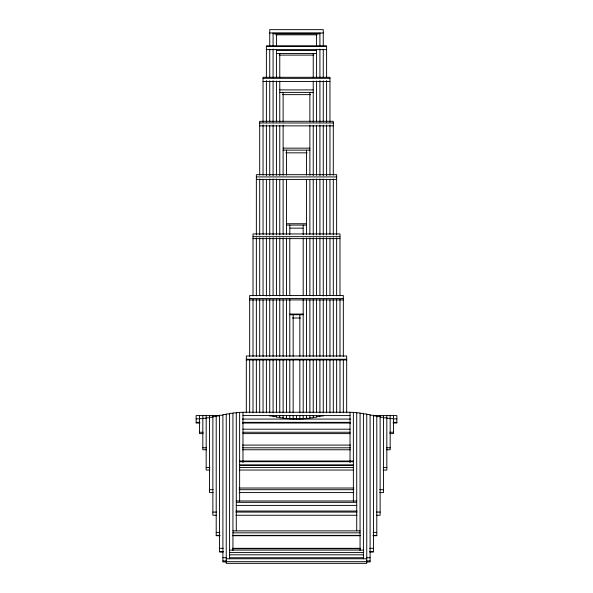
<?xml version="1.0" encoding="UTF-8"?>
<svg xmlns="http://www.w3.org/2000/svg" width="593" height="593" viewBox="0 0 593 593"><rect width="100%" height="100%" fill="white"/><g stroke="black" fill="none" stroke-linecap="round" stroke-linejoin="round"><path stroke-width="0.89" d="M269.733 32.978L323.267 32.978M273.425 33.327L319.575 33.327M273.084 33.794L319.916 33.794M275.834 34.824L317.166 34.824M266.39 46.284L326.61 46.284M266.39 49.612L326.61 49.612M276.427 50.546L316.573 50.546M276.427 53.444L316.573 53.444M279.162 55.112L313.838 55.112M263.047 78.335L329.953 78.335M263.047 81.515L329.953 81.515M279.77 89.906L313.23 89.906M279.77 92.397L313.23 92.397M282.483 94.635L310.517 94.635M259.697 122.973L333.303 122.973M259.697 125.872L333.303 125.872M283.12 148.161L309.88 148.161M283.12 150.133L309.88 150.133M285.885 152.838L307.115 152.838M256.354 176.922L336.646 176.922M256.354 179.412L336.646 179.412M286.463 223.731L306.537 223.731M286.463 225.095L306.537 225.095M290.11 228.149L302.89 228.149M253.011 236.651L339.989 236.651M253.011 238.616L339.989 238.616M249.668 298.568L343.332 298.568M249.668 299.932L343.332 299.932M289.807 314.045L303.193 314.045M289.807 314.735L303.193 314.735M292.482 318.011L300.518 318.011M246.317 359.254L346.683 359.254M246.317 359.951L346.683 359.951M242.974 412.32L239.631 412.32L239.631 501.27M350.026 412.32L353.369 412.32L353.369 501.27M239.631 412.535L236.281 412.535L236.281 530.868M353.369 412.535L356.719 412.535L356.719 530.868M236.281 412.884L232.938 412.884L232.938 550.482M356.719 412.884L360.062 412.884L360.062 550.482M232.938 413.351L229.595 413.351L229.595 558.776M360.062 413.351L363.405 413.351L363.405 558.776M229.595 413.921L226.244 413.921L226.244 563.35L366.756 563.35L366.756 413.921L363.405 413.921M226.244 414.559L222.901 414.559L222.901 561.949L226.608 561.949M366.756 414.559L370.099 414.559L370.099 561.949L366.392 561.949M222.901 415.241L219.558 415.241L219.558 552.001L223.242 552.001M370.099 415.241L373.442 415.241L373.442 552.001L369.758 552.001M219.558 415.589L196.135 415.589L196.135 423.039L199.841 423.039M242.974 415.589L350.026 415.589M373.442 415.589L396.865 415.589L396.865 423.039L393.159 423.039M216.208 415.945L219.558 415.945M273.084 415.945L269.733 415.945L269.733 415.241M319.916 415.945L323.267 415.945L323.267 415.241M373.442 415.945L376.792 415.945M212.865 416.627L216.208 416.627M276.427 416.627L273.084 416.627L273.084 415.589M316.573 416.627L319.916 416.627L319.916 415.589M376.792 416.627L380.135 416.627M209.522 417.264L212.865 417.264M279.77 417.264L276.427 417.264L276.427 415.411M313.23 417.264L316.573 417.264L316.573 415.411M380.135 417.264L383.478 417.264M206.171 417.828L209.522 417.828M283.12 417.828L279.77 417.828L279.77 415.589M309.88 417.828L313.23 417.828L313.23 415.589M383.478 417.828L386.829 417.828M202.828 418.302L206.171 418.302M286.463 418.302L283.12 418.302L283.12 415.589M306.537 418.302L309.88 418.302L309.88 415.589M386.829 418.302L390.172 418.302M199.485 418.651L202.828 418.651M289.807 418.651L286.463 418.651L286.463 415.589M303.193 418.651L306.537 418.651L306.537 415.589M390.172 418.651L393.515 418.651M196.135 418.866L199.485 418.866M393.515 418.866L396.865 418.866M242.389 419.073L350.611 419.073M196.135 422.342L199.841 422.342M242.389 422.342L350.611 422.342M393.159 422.342L396.865 422.342M242.389 423.039L350.611 423.039M242.908 429.199L350.092 429.199M199.485 432.253L203.177 432.253M242.908 432.253L350.092 432.253M389.823 432.253L393.515 432.253M203.177 433.616L199.485 433.616L199.485 415.589M242.908 433.616L350.092 433.616M389.823 433.616L393.515 433.616L393.515 415.589M242.515 445.091L350.485 445.091M202.828 447.797L206.52 447.797M242.515 447.797L350.485 447.797M386.48 447.797L390.172 447.797M206.52 449.761L202.828 449.761L202.828 415.589M242.515 449.761L350.485 449.761M386.48 449.761L390.172 449.761L390.172 415.589M239.631 461.006L353.369 461.006M239.631 461.702L353.369 461.702M239.631 464.979L353.369 464.979M239.528 465.312L353.472 465.312M206.171 467.551L209.878 467.551M239.528 467.551L353.472 467.551M383.122 467.551L386.829 467.551M209.878 470.041L206.171 470.041L206.171 415.589M239.528 470.041L353.472 470.041M383.122 470.041L386.829 470.041L386.829 415.589M239.127 488.024L353.873 488.024M209.522 489.692L213.221 489.692M239.127 489.692L353.873 489.692M379.779 489.692L383.478 489.692M213.221 492.59L209.522 492.59L209.522 415.589M239.127 492.59L353.873 492.59M379.779 492.59L383.478 492.59L383.478 415.589M236.281 500.981L356.719 500.981M236.281 502.345L356.719 502.345M236.281 505.399L356.719 505.399M235.97 511.04L357.03 511.04M212.865 512.078L216.564 512.078M235.97 512.078L357.03 512.078M376.436 512.078L380.135 512.078M216.564 515.258L212.865 515.258L212.865 415.589M235.97 515.258L357.03 515.258M376.436 515.258L380.135 515.258L380.135 415.589M232.938 530.868L360.062 530.868M216.208 532.388L219.899 532.388M373.101 532.388L376.792 532.388M232.938 532.833L360.062 532.833M216.208 535.368L219.899 535.368M232.819 535.368L360.181 535.368M373.101 535.368L376.792 535.368M232.938 535.538L360.062 535.538M219.899 535.716L216.208 535.716L216.208 415.589M232.819 535.716L360.181 535.716M373.101 535.716L376.792 535.716L376.792 415.589M219.558 548.325L223.242 548.325M232.456 548.325L360.544 548.325M369.758 548.325L373.442 548.325M232.456 548.673L360.544 548.673M229.595 550.089L363.405 550.089M219.558 551.653L223.242 551.653M369.758 551.653L373.442 551.653M229.595 552.58L363.405 552.58M229.595 554.818L363.405 554.818M222.901 557.731L226.608 557.731M229.38 557.731L363.62 557.731M366.392 557.731L370.099 557.731M226.244 558.776L366.756 558.776M222.901 560.919L226.608 560.919M366.392 560.919L370.099 560.919M226.244 561.675L366.756 561.675M350.026 462.644L350.026 412.246L242.974 412.246L242.974 462.644M346.683 412.854L346.683 355.978L246.317 355.978L246.317 412.854M343.332 356.371L343.332 295.514L249.668 295.514L249.668 356.371M343.332 359.41L343.332 412.854M339.989 295.825L339.989 233.946L253.011 233.946L253.011 295.825M339.989 299.45L339.989 356.371M339.989 359.365L339.989 412.824M336.646 234.984L336.646 174.683L256.354 174.683L256.354 234.984M336.646 237.756L336.646 295.825M336.646 299.45L336.646 356.311M336.646 359.365L336.646 412.824M333.303 175.105L333.303 121.298L259.697 121.298L259.697 175.105M333.303 179.027L333.303 234.984M333.303 237.763L333.303 295.729M333.303 299.428L333.303 356.349M333.303 359.632L333.303 412.817M329.953 122.232L329.953 77.298L263.047 77.298L263.047 122.232M329.953 125.012L329.953 175.105M329.953 179.56L329.953 234.346M329.953 237.875L329.953 295.44M329.953 299.888L329.953 356.534M329.953 359.306L329.953 412.817M326.61 77.409L326.61 45.935L266.39 45.935L266.39 77.409M326.61 80.485L326.61 122.232M326.61 125.012L326.61 175.624M326.61 179.323L326.61 234.917M326.61 237.697L326.61 296.07M326.61 299.776L326.61 356.363M326.61 359.958L326.61 412.817M323.267 46.298L323.267 29.65L269.733 29.65L269.733 46.298M323.267 49.263L323.267 77.446M323.267 80.767L323.267 121.913M323.267 125.242L323.267 175.647M323.267 178.975L323.267 234.939M323.267 237.697L323.267 296.07M323.267 299.428L323.267 356.304M323.267 359.647L323.267 412.81M319.916 32.978L319.916 46.298M319.916 49.078L319.916 77.794M319.916 80.574L319.916 122.262M319.916 125.041L319.916 175.647M319.916 178.93L319.916 234.939M319.916 237.719L319.916 295.507M319.916 299.791L319.916 356.43M319.916 359.202L319.916 412.817M316.573 33.794L316.573 45.92M316.573 49.508L316.573 77.52M316.573 80.937L316.573 121.98M316.573 125.316L316.573 175.343M316.573 178.93L316.573 234.976M316.573 237.756L316.573 295.522M316.573 299.813L316.573 356.534M316.573 359.202L316.573 412.817M313.23 53.444L313.23 77.52M313.23 81.048L313.23 122.032M313.23 125.508L313.23 175.521M313.23 179.227L313.23 234.976M313.23 237.756L313.23 295.929M313.23 299.635L313.23 356.326M313.23 359.84L313.23 412.817M309.88 92.397L309.88 122.032M309.88 125.197L309.88 175.202M309.88 179.449L309.88 234.472M309.88 237.786L309.88 295.588M309.88 299.836L309.88 356.393M309.88 359.491L309.88 412.817M306.537 150.133L306.537 175.105M306.537 179.657L306.537 234.339M306.537 237.934L306.537 295.373M306.537 299.902L306.537 356.408M306.537 360.025L306.537 412.817M303.193 225.095L303.193 234.62M303.193 238.038L303.193 295.655M303.193 299.354L303.193 356.408M303.193 359.462L303.193 412.817M303.193 415.589L303.193 418.866L289.807 418.866L289.807 415.589M299.843 314.735L299.843 356.378M299.843 359.647L299.843 412.817M299.843 415.589L299.843 418.94M296.5 415.589L296.5 418.94M293.157 314.735L293.157 356.378M293.157 359.647L293.157 412.817M293.157 415.589L293.157 418.94M289.807 225.095L289.807 234.62M289.807 238.038L289.807 295.655M289.807 299.354L289.807 356.408M289.807 359.462L289.807 412.817M286.463 150.133L286.463 175.105M286.463 179.657L286.463 234.339M286.463 237.934L286.463 295.373M286.463 299.902L286.463 356.408M286.463 360.025L286.463 412.817M283.12 92.397L283.12 122.032M283.12 125.197L283.12 175.202M283.12 179.449L283.12 234.472M283.12 237.786L283.12 295.588M283.12 299.836L283.12 356.393M283.12 359.491L283.12 412.817M279.77 53.444L279.77 77.52M279.77 81.048L279.77 122.032M279.77 125.508L279.77 175.521M279.77 179.227L279.77 234.976M279.77 237.756L279.77 295.929M279.77 299.635L279.77 356.326M279.77 359.84L279.77 412.817M276.427 33.794L276.427 45.92M276.427 49.508L276.427 77.52M276.427 80.937L276.427 121.98M276.427 125.316L276.427 175.343M276.427 178.93L276.427 234.976M276.427 237.756L276.427 295.522M276.427 299.813L276.427 356.534M276.427 359.202L276.427 412.817M273.084 32.978L273.084 46.298M273.084 49.078L273.084 77.794M273.084 80.574L273.084 122.262M273.084 125.041L273.084 175.647M273.084 178.93L273.084 234.939M273.084 237.719L273.084 295.507M273.084 299.791L273.084 356.43M273.084 359.202L273.084 412.817M269.733 49.263L269.733 77.446M269.733 80.767L269.733 121.913M269.733 125.242L269.733 175.647M269.733 178.975L269.733 234.939M269.733 237.697L269.733 296.07M269.733 299.428L269.733 356.304M269.733 359.647L269.733 412.81M266.39 80.485L266.39 122.232M266.39 125.012L266.39 175.624M266.39 179.323L266.39 234.917M266.39 237.697L266.39 296.07M266.39 299.776L266.39 356.363M266.39 359.958L266.39 412.817M263.047 125.012L263.047 175.105M263.047 179.56L263.047 234.346M263.047 237.875L263.047 295.44M263.047 299.888L263.047 356.534M263.047 359.306L263.047 412.817M259.697 179.027L259.697 234.984M259.697 237.763L259.697 295.729M259.697 299.428L259.697 356.349M259.697 359.632L259.697 412.817M256.354 237.756L256.354 295.825M256.354 299.45L256.354 356.311M256.354 359.365L256.354 412.824M253.011 299.45L253.011 356.371M253.011 359.365L253.011 412.824M249.668 359.41L249.668 412.854"/></g></svg>
